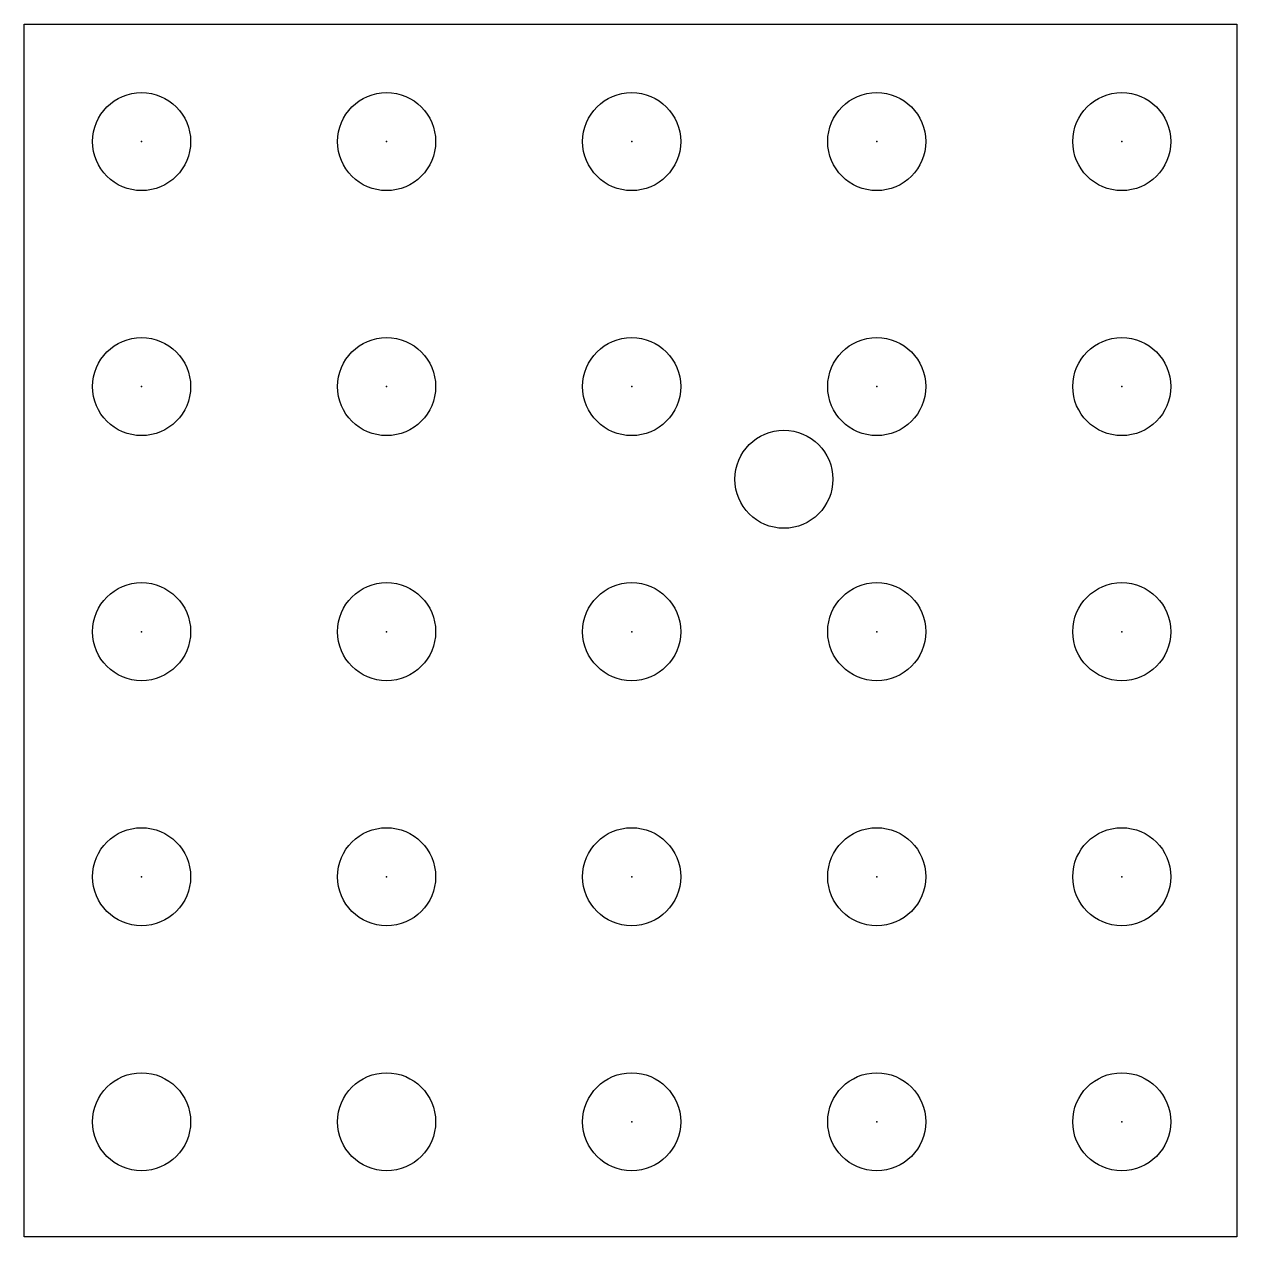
# Model space of a CAD drawing. Header units: millimetres. Extents: x -62 to 62, y -62 to 62.
import ezdxf

# ---------------------------------------------------------------- set-up
doc = ezdxf.new("R2010")
doc.units = ezdxf.units.MM
doc.layers.get('0').update_dxf_attribs({"linetype": 'CONTINUOUS'})

msp = doc.modelspace()

# ---------------------------------------------------------------- linework, layer by layer
msp.add_lwpolyline([(-61.85, 61.85), (61.85, 61.85), (61.85, -61.85), (-61.85, -61.85)], close=True)
for centre in [(-49.88, 49.88), (-24.88, 49.88), (0.12, 49.88), (25.12, 49.88), (50.12, 49.88), (-49.88, 24.88), (-24.88, 24.88), (0.12, 24.88), (25.12, 24.88), (50.12, 24.88), (15.65, 15.43), (-49.88, -0.12), (-24.88, -0.12), (0.12, -0.12), (25.12, -0.12), (50.12, -0.12), (-49.88, -25.12), (-24.88, -25.12), (0.12, -25.12), (25.12, -25.12), (50.12, -25.12), (-49.88, -50.12), (-24.88, -50.12), (0.12, -50.12), (25.12, -50.12), (50.12, -50.12)]:
    msp.add_circle(centre, 5)
for p in [(-49.88, 49.88), (-24.88, 49.88), (0.12, 49.88), (25.12, 49.88), (50.12, 49.88), (-49.88, 24.88), (-24.88, 24.88), (0.12, 24.88), (25.12, 24.88), (50.12, 24.88), (-49.88, -0.12), (-24.88, -0.12), (0.12, -0.12), (25.12, -0.12), (50.12, -0.12), (-49.88, -25.12), (-24.88, -25.12), (0.12, -25.12), (25.12, -25.12), (50.12, -25.12), (0.12, -50.12), (25.12, -50.12), (50.12, -50.12)]:
    msp.add_point(p)

doc.saveas('drawing.dxf')
